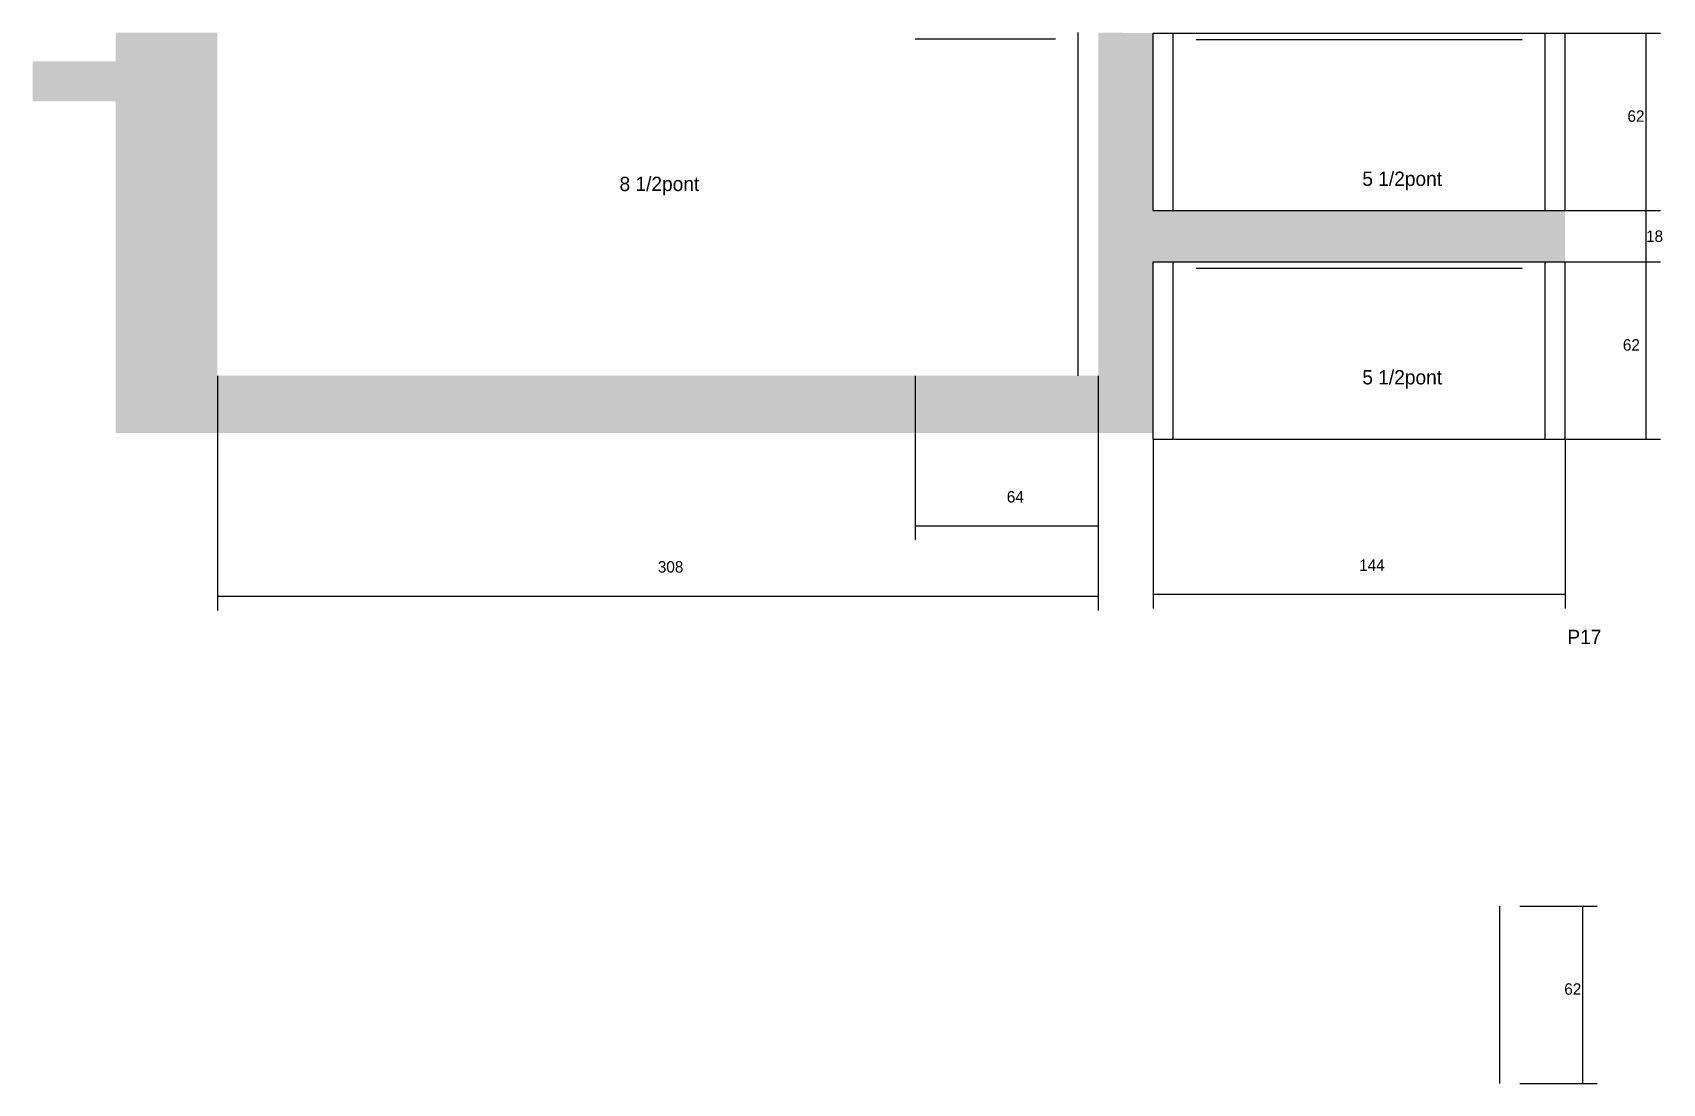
# Model space of a CAD drawing. Header units: metres. Extents: x -8098 to -5914, y 7094 to 7521.
# Drawn here: x -8098 to -7528, y 7094 to 7462 of the extents above; entities that cross this region are included whole.
import ezdxf

# ---------------------------------------------------------------- set-up
doc = ezdxf.new("R2010")
doc.units = ezdxf.units.M
for name, color, linetype in [('COTA', 4, 'Continuous'), ('NOMENCLATURA', 7, 'Continuous'), ('Painéis', 200, 'Continuous'), ('SARR_2.2x7', 40, 'Continuous')]:
    doc.layers.add(name, color=color, linetype=linetype)

msp = doc.modelspace()

# ---------------------------------------------------------------- hatches: boundary and pattern name
at = {"layer": 'COTA'}
h = msp.add_hatch(dxfattribs=at)
h.set_pattern_fill('AR-CONC', scale=0.03)
h.paths.add_polyline_path([(-8033.7, 7461.7), (-8069.3, 7461.7), (-8069.3, 7451.7), (-8098.3, 7451.7), (-8098.3, 7437.7), (-8069.3, 7437.7), (-8069.3, 7321.7), (-7706.5, 7321.7), (-7706.5, 7381.5), (-7562.5, 7381.5), (-7562.5, 7399.5), (-7706.5, 7399.5), (-7706.5, 7461.5), (-7725.7, 7461.7), (-7725.7, 7341.7), (-8033.7, 7341.7)])

# ---------------------------------------------------------------- linework, layer by layer
for p, q in [((-7562.5, 7461.5), (-7529.2, 7461.5)), ((-7534.2, 7399.5), (-7534.2, 7461.5)), ((-7562.5, 7399.5), (-7529.2, 7399.5)), ((-7562.5, 7399.5), (-7529.2, 7399.5)), ((-7534.2, 7381.5), (-7534.2, 7399.5)), ((-7562.5, 7381.5), (-7529.2, 7381.5)), ((-7562.5, 7381.5), (-7529.2, 7381.5)), ((-7534.2, 7319.5), (-7534.2, 7381.5)), ((-8033.7, 7341.7), (-8033.7, 7259.7)), ((-7789.7, 7341.7), (-7789.7, 7284.3)), ((-7725.7, 7341.7), (-7725.7, 7284.3)), ((-7725.7, 7341.7), (-7725.7, 7259.7)), ((-7706.5, 7319.5), (-7706.5, 7260.4)), ((-7562.5, 7319.5), (-7562.5, 7260.4)), ((-7562.5, 7319.5), (-7529.2, 7319.5)), ((-7789.7, 7289.3), (-7725.7, 7289.3)), ((-7706.5, 7265.4), (-7562.5, 7265.4)), ((-8033.7, 7264.7), (-7725.7, 7264.7)), ((-7578.3, 7156.3), (-7551.3, 7156.3)), ((-7556.3, 7094.3), (-7556.3, 7156.3)), ((-7578.3, 7094.3), (-7551.3, 7094.3))]:
    msp.add_line(p, q, dxfattribs=at)
at = {"layer": 'Painéis'}
for p, q in [((-7706.5, 7461.5), (-7562.5, 7461.5)), ((-7706.5, 7399.5), (-7706.5, 7461.5)), ((-7562.5, 7399.5), (-7562.5, 7461.5)), ((-7706.5, 7399.5), (-7562.5, 7399.5)), ((-7706.5, 7381.5), (-7562.5, 7381.5)), ((-7706.5, 7319.5), (-7706.5, 7381.5)), ((-7562.5, 7319.5), (-7562.5, 7381.5)), ((-7706.5, 7319.5), (-7562.5, 7319.5))]:
    msp.add_line(p, q, dxfattribs=at)
at = {"layer": 'SARR_2.2x7'}
for p, q in [((-7789.7, 7459.5), (-7740.7, 7459.5)), ((-7732.7, 7341.7), (-7732.7, 7461.7)), ((-7699.5, 7399.5), (-7699.5, 7461.5)), ((-7691.5, 7459.3), (-7577.5, 7459.3)), ((-7569.5, 7399.5), (-7569.5, 7461.5)), ((-7699.5, 7319.5), (-7699.5, 7381.5)), ((-7691.5, 7379.3), (-7577.5, 7379.3)), ((-7569.5, 7319.5), (-7569.5, 7381.5)), ((-7585.3, 7094.3), (-7585.3, 7156.3))]:
    msp.add_line(p, q, dxfattribs=at)

# ---------------------------------------------------------------- texts
at = {"layer": 'COTA'}
for s, p in [('62', (-7540.7, 7430.5)), ('18', (-7534.2, 7388.5)), ('62', (-7542.3, 7350.5)), ('64', (-7757.7, 7297.4)), ('308', (-7879.7, 7272.9)), ('144', (-7634.5, 7273.5)), ('62', (-7562.8, 7125.3))]:
    msp.add_text(s, height=4, dxfattribs=at).set_placement(p)
at = {"layer": 'NOMENCLATURA'}
for s, p in [('5 1/2pont', (-7633.4, 7408.1)), ('8 1/2pont', (-7893.1, 7406.3)), ('5 1/2pont', (-7633.4, 7338.7)), ('P17', (-7561.7, 7247.9))]:
    msp.add_text(s, height=5, dxfattribs=at).set_placement(p)

doc.saveas('drawing.dxf')
